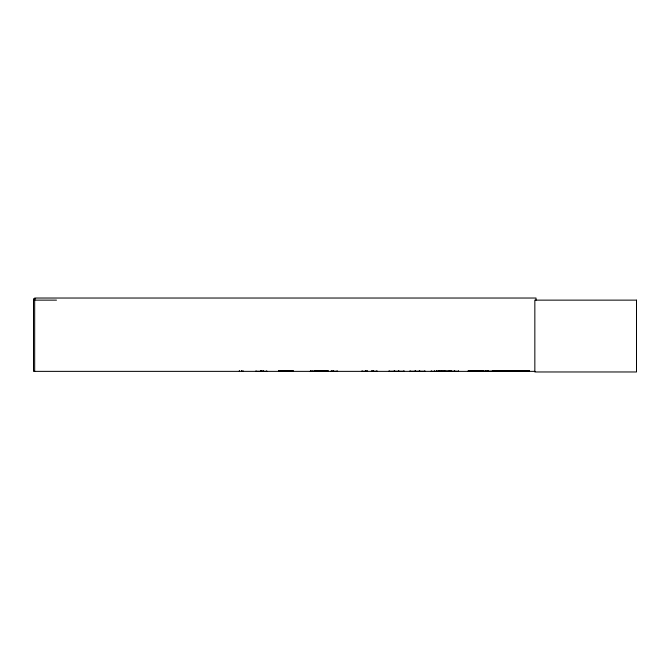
<?xml version="1.0" encoding="UTF-8"?>
<svg xmlns="http://www.w3.org/2000/svg" width="670" height="670" viewBox="0 0 670 670"><rect width="100%" height="100%" fill="white"/><g stroke="black" fill="none" stroke-linecap="round" stroke-linejoin="round"><path stroke-width="1" d="M281.048 371.339L281.057 370.77M291.827 371.339L291.835 370.77M495.85 371.046L515.264 371.046M500.013 371.364L500.088 371.079M529.183 370.887L529.183 371.364L529.267 370.887L500.004 370.887L500.071 371.347M529.267 371.079L495.792 371.188M431.061 371.364L444.955 371.306M431.212 371.272L431.245 370.77M388.885 371.289L404.169 371.306M389.111 371.272L389.161 370.77M398.441 371.272L398.449 370.619M419.361 371.272L419.378 370.619M310.277 371.364L328.024 371.322L328.032 370.77M361.599 371.364L367.436 371.289M482.81 371.272L482.66 370.77M487.559 371.289L487.375 370.77M278.444 371.364L293.569 371.306M494.577 371.289L494.611 370.82L494.653 371.364M282.045 370.77L281.961 371.289M409.805 371.289L425.073 371.289M291.266 371.289L291.341 370.77M448.959 371.289L458.456 371.289M481.454 371.289L481.495 370.82M278.862 371.289L278.929 370.82M282.891 371.289L282.966 370.82M35.594 298.786L33.5 298.786L33.5 371.364L534.978 371.364M33.5 300.135L56.481 300.135M278.611 370.895L292.028 370.895M314.599 370.895L328.015 370.895M438.247 370.887L451.714 370.887M468.188 370.853L483.254 370.895M468.163 371.046L481.63 371.046M278.586 371.088L292.053 371.071M314.573 371.071L328.04 371.071M469.812 371.088L483.279 371.088M331.298 371.364L331.298 370.77L331.357 371.214L337.613 371.339M468.163 371.306L529.258 370.887L529.258 371.364M293.167 371.289L293.091 370.82M289.13 371.289L289.063 370.82L288.996 371.364M497.634 371.289L497.576 370.82M492.5 371.289L492.433 370.82M377.336 371.289L371.54 371.289M326.131 371.289L326.24 370.619M319.984 371.289L319.917 370.82M487.023 371.272L486.981 370.77M478.129 371.272L478.079 370.77M310.955 371.272L310.905 370.77L310.981 371.289M415.517 371.272L415.509 370.619M403.951 371.289L403.918 370.82L403.876 371.364M320.319 371.272L320.31 370.82M444.805 371.272L444.78 370.77M536.025 300.135L536.025 298.033L34.681 298.033L34.681 371.364M497.508 370.77L497.508 371.364M495.222 370.77L495.222 371.364M493.438 370.77L493.438 371.364M492.366 370.77L492.366 371.364M488.237 370.619L488.237 371.364M488.036 370.77L488.036 371.364M487.861 370.619L487.861 371.364M485.75 370.77L485.75 371.364M485.181 370.77L485.181 371.364M482.894 370.77L482.894 371.364M482.283 370.619L482.283 371.364M481.965 370.619L481.965 371.364M481.889 370.619L481.889 371.364M481.562 370.619L481.529 371.364M477.651 370.619L477.685 371.364M477.325 370.619L477.325 371.364M472.233 370.77L472.233 371.364M458.531 370.77L458.531 371.364M454.654 370.619L454.654 371.364M454.327 370.619L454.327 371.364M449.235 370.77L449.235 371.364M441.513 370.77L441.513 371.364M439.461 370.619L439.461 371.364M439.101 370.619L439.101 371.364M436.924 370.619L436.924 371.364M436.564 370.619L436.564 371.364M434.512 370.77L434.512 371.364M424.805 370.77L424.805 371.364M419.696 370.619L419.696 371.364M419.412 370.77L419.412 371.364M415.467 370.77L415.467 371.364M415.182 370.619L415.182 371.364M410.082 370.77L410.082 371.364M398.776 370.619L398.776 371.364M398.491 370.77L398.491 371.364M394.588 370.619L394.588 371.364L394.546 370.77M394.262 370.619L394.262 371.364M376.858 370.77L376.858 371.364M373.198 370.619L373.198 371.364M373.006 370.619L373.006 371.364M371.415 370.77L371.415 371.364M367.562 370.77L367.562 371.364M365.962 370.619L365.962 371.364M365.778 370.619L365.778 371.364M362.118 370.77L362.118 371.364M337.111 370.77L337.111 371.364M333.3 370.619L333.3 371.364M333.091 370.619L333.091 371.364M326.039 370.619L326.039 371.364M325.67 370.77L325.67 371.364M322.228 370.77L322.228 371.364M321.851 370.619L321.851 371.364L321.65 370.619M320.268 370.77L320.185 371.364M319.858 370.77L319.858 371.364M316.592 370.77L316.592 371.364M315.16 370.619L315.16 371.364L314.992 370.468M314.833 370.619L314.8 371.364M314.599 370.619L314.599 371.364M312.898 370.468L312.898 371.364M310.779 370.77L310.779 371.364M293.024 370.77L293.024 371.364M291.425 370.77L291.425 371.364M289.968 370.619L289.968 371.364M289.834 370.619L289.834 371.364M289.649 370.468L289.649 371.364M288.67 370.468L288.67 371.364M287.137 370.619L287.17 371.364M286.626 370.619L286.634 371.364M286.249 370.619L286.266 371.364M283.033 370.77L283.033 371.364M282.196 370.619L282.196 371.364M282.062 370.619L282.062 371.364M279.005 370.77L279.005 371.364M266.76 370.77L266.769 371.364L255.982 371.339L255.99 370.77M263.251 370.468L263.251 371.364M261.777 370.468L261.777 371.364M261.568 370.619L261.56 371.364M261.2 370.619L261.183 371.364M260.923 370.468L260.923 371.364M242.934 370.468L242.934 371.364M241.46 370.468L241.46 371.364M239.358 370.468L239.358 371.364M636.5 300.135L534.844 300.135L534.844 371.967L636.5 371.967L636.5 300.135M287.497 371.364L287.497 370.619L287.455 371.364"/></g></svg>
